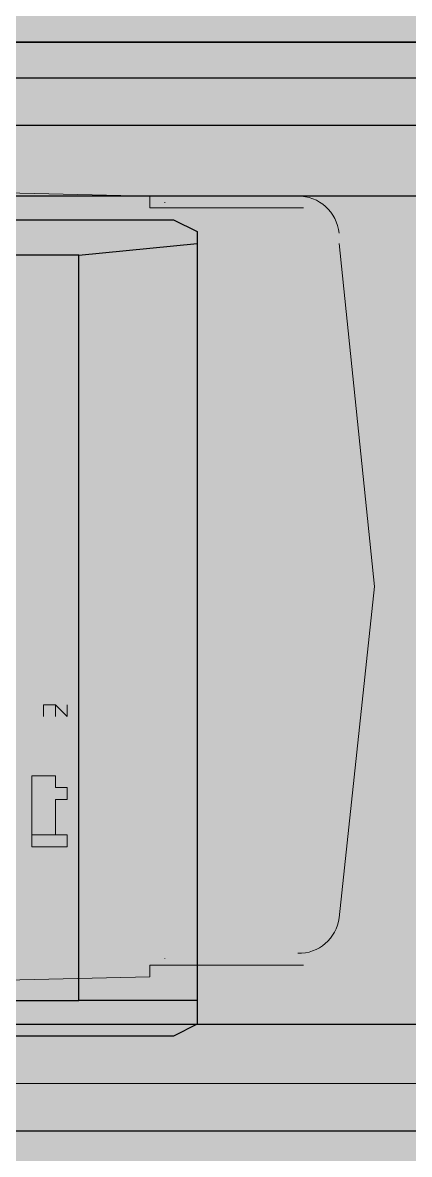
# Model space of a CAD drawing. Extents: x 9438 to 11125, y 1800 to 2873.
# Drawn here: x 11029.07 to 11034.61, y 2723.21 to 2739.41 of the extents above; entities that cross this region are included whole.
import ezdxf

# ---------------------------------------------------------------- set-up
doc = ezdxf.new("R2010")
doc.units = 0
doc.header["$LTSCALE"] = 10
doc.header["$MEASUREMENT"] = 0
doc.layers.add('G02-1-PRDXXXX-E-MRIO-01-P01-01$0$ANNOTATION', color=7, linetype='Continuous')

# ---------------------------------------------------------------- blocks, each defined once
blk = doc.blocks.new('G02-1-PRDXXXX-E-MRIO-01-P01-01$0$DV-54809-ZX-370-003')
at = {"layer": 'G02-1-PRDXXXX-E-MRIO-01-P01-01$0$ANNOTATION', "lineweight": 25}
for points in [[(1497.836, 937.951), (1497.836, 938.459), (1498.175, 938.798), (1498.513, 939.136), (1499.021, 939.136), (1614.514, 939.136), (1614.514, 742.19), (1499.021, 742.19), (1499.021, 742.698), (1613.836, 742.698), (1613.836, 746.085)], [(1499.021, 939.136), (1499.021, 938.628), (1613.836, 938.628), (1614.514, 939.136)], [(1498.344, 934.733), (1497.836, 934.733), (1497.836, 937.951), (1613.836, 937.951)], [(1589.959, 937.951), (1589.959, 936.596), (1593.515, 936.596), (1593.854, 936.427), (1593.854, 936.257), (1593.854, 925.42), (1592.16, 925.42), (1592.16, 936.088), (1593.854, 936.257)], [(1592.16, 936.088), (1591.483, 936.088), (1589.282, 936.088), (1587.25, 936.088)], [(1587.25, 925.42), (1589.282, 925.42), (1591.483, 925.42), (1592.16, 925.42)], [(1593.854, 925.42), (1593.854, 925.081), (1593.515, 924.911), (1589.959, 924.911), (1589.959, 923.557)], [(1557.276, 925.081), (1607.571, 925.081)], [(1498.344, 923.557), (1613.836, 923.557)]]:
    blk.add_lwpolyline(points, dxfattribs=at)
for points in [[(1554.905, 741.174), (1614.514, 741.174), (1614.514, 743.714), (1610.788, 743.714), (1610.788, 936.766), (1614.514, 936.766), (1614.514, 939.136), (1554.905, 939.136)], [(1554.905, 741.174), (1609.772, 741.174), (1609.772, 939.136), (1554.905, 939.136)], [(1557.276, 743.544), (1607.571, 743.544), (1607.571, 936.935), (1557.276, 936.935)]]:
    blk.add_lwpolyline(points, close=True, dxfattribs=at)
at = {"layer": 'G02-1-PRDXXXX-E-MRIO-01-P01-01$0$ANNOTATION', "lineweight": 5}
for points in [[(1494.28, 931.347), (1494.28, 933.887), (1494.449, 934.564), (1495.126, 934.733), (1497.328, 934.733), (1497.328, 935.58), (1497.328, 936.596), (1497.328, 937.104), (1497.328, 938.628), (1615.53, 938.628), (1615.53, 924.234), (1497.328, 924.234), (1497.328, 927.96), (1496.143, 927.96), (1497.328, 927.96), (1495.126, 927.96), (1494.449, 928.298), (1494.28, 928.976)], [(1615.53, 924.234), (1615.53, 938.628), (1497.328, 938.628), (1497.328, 924.234)]]:
    blk.add_lwpolyline(points, close=True, dxfattribs=at)
for points in [[(1576.92, 937.104), (1585.725, 937.104), (1593.177, 936.935), (1593.177, 936.766), (1595.378, 936.766)], [(1576.92, 925.589), (1585.725, 925.589), (1593.177, 925.758), (1593.177, 925.928), (1595.378, 925.928)]]:
    blk.add_lwpolyline(points, dxfattribs=at)
blk.add_lwpolyline([(1595.886, 936.257), (1596.394, 931.347), (1595.886, 926.605, -0.38919), (1595.293, 926.097)], format="xyb", dxfattribs=at)
at = {"layer": 'G02-1-PRDXXXX-E-MRIO-01-P01-01$0$ANNOTATION', "lineweight": 0}
for points in [[(1591.652, 929.653), (1591.652, 929.484), (1591.652, 929.653), (1591.822, 929.653)], [(1591.652, 929.653), (1591.652, 929.484)], [(1591.991, 929.484), (1591.991, 929.653), (1591.991, 929.484), (1591.822, 929.653), (1591.822, 929.484), (1591.822, 929.653), (1591.991, 929.484), (1591.991, 929.653)], [(1591.822, 929.653), (1591.822, 929.484)], [(1591.991, 929.653), (1591.991, 929.484)], [(1591.991, 929.653), (1591.991, 929.484)], [(1591.822, 927.621), (1591.483, 927.621), (1591.483, 928.637), (1591.822, 928.637), (1591.822, 928.468), (1591.991, 928.468), (1591.991, 928.298), (1591.822, 928.298), (1591.822, 927.96), (1591.822, 927.79), (1591.991, 927.79), (1591.991, 927.621)]]:
    blk.add_lwpolyline(points, close=True, dxfattribs=at)
for points in [[(1591.822, 929.653), (1591.822, 929.653), (1591.822, 929.653)], [(1591.822, 929.653), (1591.822, 929.653), (1591.822, 929.653)], [(1591.991, 929.653), (1591.991, 929.653), (1591.991, 929.653)], [(1591.991, 929.653), (1591.991, 929.653), (1591.991, 929.653)], [(1591.991, 929.484), (1591.991, 929.484), (1591.991, 929.484)], [(1591.991, 929.484), (1591.991, 929.484), (1591.991, 929.484)], [(1591.822, 927.79), (1591.483, 927.79), (1591.822, 927.79)], [(1591.991, 927.621), (1591.652, 927.621), (1591.991, 927.621)], [(1591.822, 927.621), (1591.652, 927.621), (1591.822, 927.621)], [(1591.737, 927.621), (1591.991, 927.621), (1591.991, 927.621), (1591.991, 927.621)]]:
    blk.add_lwpolyline(points, dxfattribs=at)
at = {"layer": 'G02-1-PRDXXXX-E-MRIO-01-P01-01$0$ANNOTATION', "lineweight": 5}
blk.add_arc((1595.299, 936.346), 0.589, 5.4157, 90.5951, dxfattribs=at)
for points in [[(1593.388, 936.847), (1593.388, 936.845), (1593.388, 936.842), (1593.388, 936.84)], [(1593.388, 926.022), (1593.388, 926.021), (1593.388, 926.018), (1593.388, 926.015)]]:
    blk.add_open_spline(points, degree=3, dxfattribs=at)
at = {"layer": 'G02-1-PRDXXXX-E-MRIO-01-P01-01$0$ANNOTATION', "color": 7, "true_color": 0xffffff, "transparency": 33554559}
for points in [[(1634.327, 731.352), (1486.659, 731.352), (1594.531, 943.37)], [(1526.455, 943.37), (1486.659, 731.352), (1594.531, 943.37)], [(1634.327, 731.352), (1597.41, 943.37), (1594.531, 943.37)], [(1554.905, 939.136), (1614.514, 939.136), (1610.788, 936.766)], [(1554.905, 939.136), (1554.905, 741.174), (1610.788, 936.766)], [(1610.788, 936.766), (1554.905, 741.174), (1610.788, 743.714)]]:
    blk.add_solid(points, dxfattribs=at)
at = {"layer": 'G02-1-PRDXXXX-E-MRIO-01-P01-01$0$ANNOTATION', "transparency": 33554559}
for points in [[(1591.652, 929.653), (1591.822, 929.653), (1591.822, 929.653)], [(1591.822, 929.653), (1591.822, 929.653), (1591.652, 929.653)], [(1591.652, 929.484), (1591.652, 929.484), (1591.652, 929.653)], [(1591.822, 929.653), (1591.991, 929.484), (1591.991, 929.484)], [(1591.991, 929.484), (1591.991, 929.484), (1591.822, 929.653)], [(1591.822, 929.484), (1591.822, 929.484), (1591.822, 929.653)], [(1591.991, 929.484), (1591.991, 929.484), (1591.991, 929.653)], [(1591.991, 929.484), (1591.991, 929.484), (1591.991, 929.653)], [(1591.822, 928.637), (1591.483, 928.637), (1591.483, 928.637)], [(1591.822, 928.637), (1591.483, 928.637), (1591.822, 928.468)], [(1591.483, 928.637), (1591.822, 928.468), (1591.483, 928.468)], [(1591.991, 928.468), (1591.483, 928.468), (1591.991, 928.298)], [(1591.483, 928.468), (1591.991, 928.298), (1591.483, 928.298)], [(1591.822, 928.298), (1591.483, 928.298), (1591.822, 927.96)], [(1591.483, 928.298), (1591.822, 927.96), (1591.483, 927.96)], [(1591.483, 927.79), (1591.822, 927.79), (1591.822, 927.79)], [(1591.822, 927.79), (1591.822, 927.79), (1591.483, 927.79)], [(1591.483, 927.79), (1591.822, 927.79), (1591.822, 927.79)], [(1591.483, 927.79), (1591.991, 927.79), (1591.991, 927.79)], [(1591.991, 927.79), (1591.991, 927.79), (1591.483, 927.79)], [(1591.991, 927.79), (1591.483, 927.79), (1591.991, 927.621)], [(1591.483, 927.79), (1591.991, 927.621), (1591.483, 927.621)], [(1591.991, 927.621), (1591.483, 927.621), (1591.652, 927.621)], [(1591.652, 927.621), (1591.822, 927.621), (1591.822, 927.621)], [(1591.822, 927.621), (1591.822, 927.621), (1591.652, 927.621)], [(1591.822, 927.621), (1591.652, 927.621), (1591.991, 927.621)]]:
    blk.add_solid(points, dxfattribs=at)

msp = doc.modelspace()

# ---------------------------------------------------------------- block references
msp.add_blockref('G02-1-PRDXXXX-E-MRIO-01-P01-01$0$DV-54809-ZX-370-003', (9437.718, 1799.996))

doc.saveas('drawing.dxf')
